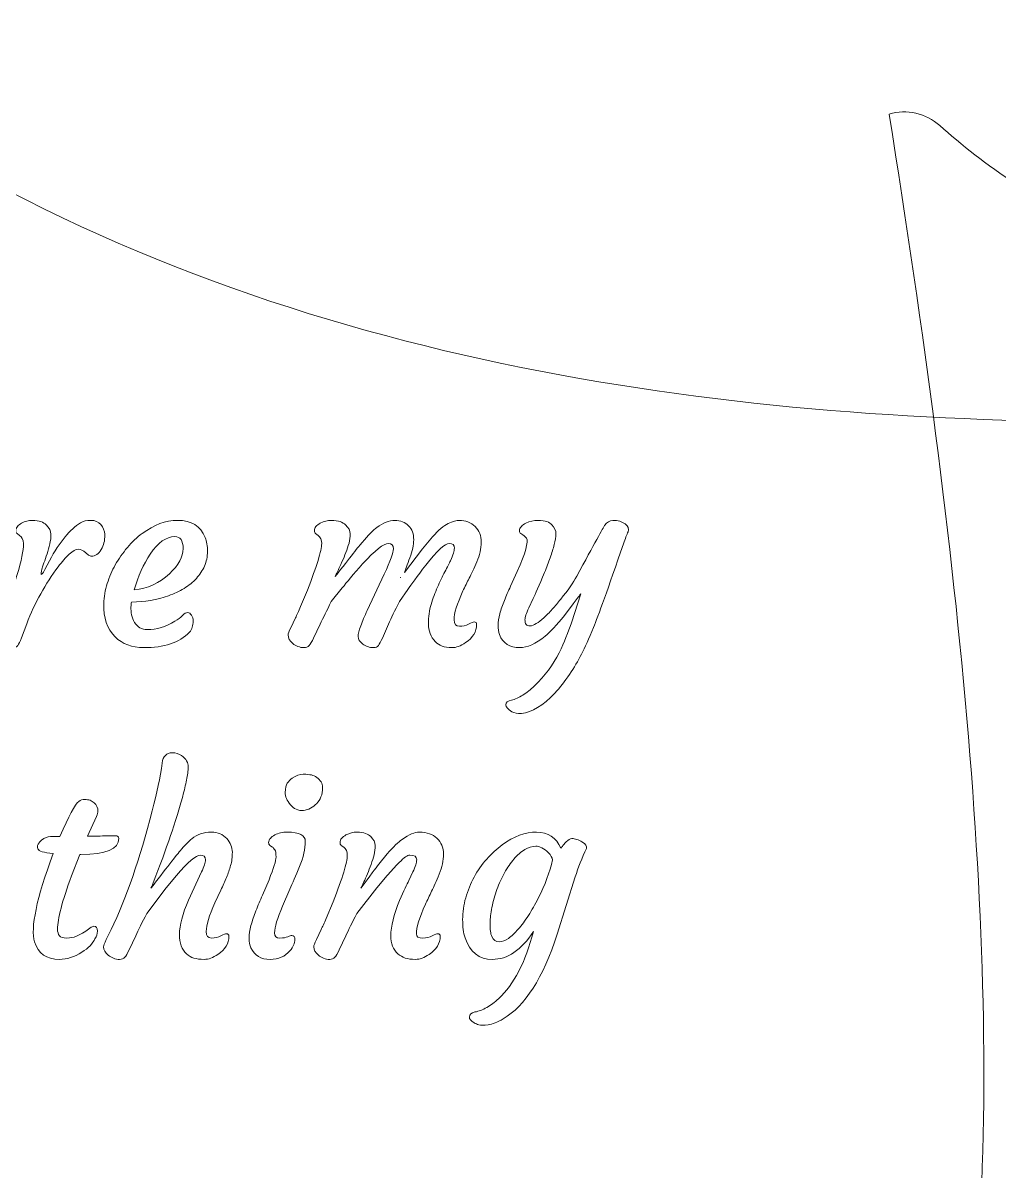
# Model space of a CAD drawing. Header units: inches. Extents: x -160 to 752, y 28 to 782.
# Drawn here: x 242 to 327.9, y 391.7 to 492.8 of the extents above; entities that cross this region are included whole.
import ezdxf

# ---------------------------------------------------------------- set-up
doc = ezdxf.new("R2010")
doc.units = ezdxf.units.IN
doc.header["$MEASUREMENT"] = 0
doc.layers.add('_U+0421_U+043B_U+043E_U+0439 1', color=7, linetype='Continuous')

# ---------------------------------------------------------------- blocks, each defined once
blk = doc.blocks.new('block 2')
at = {"layer": '_U+0421_U+043B_U+043E_U+0439 1', "color": 12, "lineweight": 9, "true_color": 0xe30513}
for points, knots in [([(305.09, 27.81), (184.24, 132.09), (55.29, 227.61), (-54.65, 344.61), (-130.38, 432.04), (-160.47, 554.53), (-106.38, 659.79), (-61.65, 746.82), (0.67, 769.94), (55.4, 761.15), (152.47, 745.58), (244.36, 626.03), (305, 559.17), (383.27, 640.56), (469.58, 781.89), (597.36, 753.44), (657.3, 740.1), (700.3, 699.79), (723.45, 645.65), (746.6, 591.54), (751.52, 539.49), (735.49, 482.62), (690.02, 321.27), (429.51, 136.47), (305.09, 27.81), (305.09, 27.81), (305.09, 27.81), (305.09, 27.81)], [0, 0, 0, 0, 1, 1, 1, 2, 2, 2, 3, 3, 3, 4, 4, 4, 5, 5, 5, 6, 6, 6, 7, 7, 7, 8, 8, 8, 9, 9, 9, 9]), ([(579.12, 671.93), (563.35, 665.62), (547.38, 659.03), (531.38, 646.39), (532.3, 644.66), (534.52, 644.38), (535.19, 644.39), (539.12, 644.46), (542.59, 643.97), (545.98, 643.63), (550.52, 642.98), (554.61, 640.09), (555.73, 635.53), (556.65, 631.76), (555.39, 629.45), (553.52, 628.29), (550.2, 626.23), (541.8, 629.26), (538.06, 630.66), (539.03, 625.35), (541.65, 616.89), (537.08, 614.42), (534.94, 613.26), (532.6, 613.35), (530.5, 614.37), (528.4, 615.39), (526.9, 616.82), (525.9, 618.95), (523.85, 623.29), (524.35, 630.52), (525.12, 635.36), (525.37, 636.92), (524.81, 638.65), (523.55, 639.64), (517.37, 633.8), (510.59, 626.3), (504.32, 617.9), (480.88, 586.49), (456.69, 534.63), (430.41, 501.71), (431.53, 500.11), (433.73, 499.78), (434.4, 499.87), (438.28, 500.41), (441.79, 500.35), (445.2, 500.42), (449.79, 500.32), (454.19, 497.95), (455.85, 493.55), (457.22, 489.92), (456.25, 487.47), (454.53, 486.1), (451.49, 483.65), (442.78, 485.65), (438.9, 486.59), (440.51, 481.43), (444.12, 473.35), (439.89, 470.35), (437.9, 468.94), (435.57, 468.75), (433.36, 469.51), (431.15, 470.26), (429.49, 471.5), (428.24, 473.49), (425.68, 477.56), (425.31, 484.79), (425.49, 489.69), (425.55, 491.26), (424.78, 492.92), (423.41, 493.75), (394.21, 462), (361.88, 456.55), (326.54, 457.86), (291.19, 459.16), (252.36, 466.43), (220.23, 490.95), (188.11, 515.47), (162.7, 557.24), (136.22, 588.28), (114.09, 614.22), (90.28, 633.24), (69, 643.8), (67.84, 642.22), (68.55, 640.1), (68.85, 639.5), (70.61, 635.99), (71.68, 632.65), (72.83, 629.44), (74.21, 625.07), (73.38, 620.13), (69.75, 617.15), (66.75, 614.69), (64.12, 614.83), (62.26, 616.01), (58.97, 618.11), (58.07, 626.99), (57.71, 630.97), (53.34, 627.79), (46.86, 621.78), (42.65, 624.83), (40.68, 626.26), (39.75, 628.4), (39.76, 630.74), (39.77, 633.07), (40.41, 635.05), (41.89, 636.87), (44.92, 640.59), (51.66, 643.27), (56.35, 644.67), (57.86, 645.12), (59.18, 646.38), (59.53, 647.94), (34.92, 656.84), (11.32, 654.93), (-10.35, 652.42)], [0, 0, 0, 0, 1, 1, 1, 2, 2, 2, 3, 3, 3, 4, 4, 4, 5, 5, 5, 6, 6, 6, 7, 7, 7, 8, 8, 8, 9, 9, 9, 10, 10, 10, 11, 11, 11, 12, 12, 12, 13, 13, 13, 14, 14, 14, 15, 15, 15, 16, 16, 16, 17, 17, 17, 18, 18, 18, 19, 19, 19, 20, 20, 20, 21, 21, 21, 22, 22, 22, 23, 23, 23, 24, 24, 24, 25, 25, 25, 26, 26, 26, 27, 27, 27, 28, 28, 28, 29, 29, 29, 30, 30, 30, 31, 31, 31, 32, 32, 32, 33, 33, 33, 34, 34, 34, 35, 35, 35, 36, 36, 36, 37, 37, 37, 38, 38, 38, 38]), ([(-133.18, 526.04), (-108.39, 533.44), (-83.6, 540.85), (-55.47, 535.1), (-54.61, 536.86), (-55.84, 539.06), (-56.24, 539.6), (-58.58, 542.75), (-60.21, 545.86), (-61.91, 548.81), (-64.03, 552.88), (-64.07, 557.88), (-61.02, 561.45), (-58.5, 564.4), (-55.88, 564.72), (-53.85, 563.88), (-50.24, 562.39), (-47.8, 553.8), (-46.76, 549.95), (-43.01, 553.84), (-37.67, 560.89), (-33, 558.62), (-30.8, 557.56), (-29.51, 555.61), (-29.12, 553.31), (-28.72, 551.01), (-29.01, 548.95), (-30.14, 546.9), (-32.48, 542.7), (-38.64, 538.89), (-43.02, 536.7), (-44.43, 535.99), (-45.61, 534.2), (-45.68, 532.6), (-43.53, 531.93), (-41.35, 531.19), (-39.15, 530.35), (-4.07, 517.06), (36.62, 481.68), (67.42, 458.65), (98.21, 435.62), (119.11, 424.94), (144.76, 406.58), (170.42, 388.23), (200.83, 362.19), (232.92, 357.15), (265.02, 352.1), (298.81, 368.05), (336.18, 364.29), (362.16, 361.67), (390.05, 349.49), (418.01, 335.27), (417.56, 333.74), (416.16, 332.58), (414.62, 332.23), (409.84, 331.15), (402.94, 328.94), (399.66, 325.43), (398.06, 323.72), (397.29, 321.79), (397.12, 319.46), (396.95, 317.13), (397.73, 314.93), (399.6, 313.37), (403.59, 310.04), (410.47, 315.6), (415.05, 318.47), (415.14, 314.48), (415.43, 305.55), (418.57, 303.23), (420.34, 301.93), (422.95, 301.61), (426.11, 303.86), (429.94, 306.59), (431.11, 311.46), (430.03, 315.92), (429.09, 319.19), (428.26, 322.6), (426.74, 326.22), (426.48, 326.84), (425.92, 329.01), (427.18, 330.5), (436.29, 325.75), (445.6, 320.79), (454.68, 316.03), (470.92, 307.53), (487.23, 299.46), (503.26, 291.59), (502.8, 290.06), (501.4, 288.89), (499.86, 288.55), (495.08, 287.47), (488.18, 285.26), (484.9, 281.75), (483.3, 280.03), (482.53, 278.11), (482.36, 275.78), (482.19, 273.45), (482.97, 271.25), (484.84, 269.68), (488.83, 266.36), (495.71, 271.91), (500.29, 274.79), (500.38, 270.79), (500.67, 261.87), (503.81, 259.55), (505.58, 258.24), (508.2, 257.93), (511.36, 260.18), (515.18, 262.91), (516.35, 267.77), (515.27, 272.23), (514.33, 275.51), (513.5, 278.92), (511.98, 282.54), (511.72, 283.16), (511.3, 285.41), (512.56, 286.9), (532.97, 276.97), (553.26, 267.38), (573.56, 257.79)], [0, 0, 0, 0, 1, 1, 1, 2, 2, 2, 3, 3, 3, 4, 4, 4, 5, 5, 5, 6, 6, 6, 7, 7, 7, 8, 8, 8, 9, 9, 9, 10, 10, 10, 11, 11, 11, 12, 12, 12, 13, 13, 13, 14, 14, 14, 15, 15, 15, 16, 16, 16, 17, 17, 17, 18, 18, 18, 19, 19, 19, 20, 20, 20, 21, 21, 21, 22, 22, 22, 23, 23, 23, 24, 24, 24, 25, 25, 25, 26, 26, 26, 27, 27, 27, 28, 28, 28, 29, 29, 29, 30, 30, 30, 31, 31, 31, 32, 32, 32, 33, 33, 33, 34, 34, 34, 35, 35, 35, 36, 36, 36, 37, 37, 37, 38, 38, 38, 39, 39, 39, 40, 40, 40, 40]), ([(305, 559.17), (309.08, 537.63), (313.33, 515.82), (316.83, 494.96), (318.78, 494.8), (320.21, 496.52), (320.57, 497.09), (322.64, 500.43), (324.93, 503.09), (327.05, 505.75), (330.05, 509.22), (334.69, 511.09), (339.13, 509.56), (342.8, 508.3), (344.06, 505.99), (344.03, 503.79), (343.97, 499.89), (336.87, 494.46), (333.67, 492.07), (338.67, 490.02), (347.19, 487.64), (346.8, 482.46), (346.61, 480.03), (345.27, 478.12), (343.28, 476.9), (341.28, 475.69), (339.27, 475.2), (336.94, 475.5), (332.18, 476.13), (326.37, 480.47), (322.72, 483.73), (321.54, 484.78), (319.78, 485.25), (318.27, 484.73), (324.35, 446.53), (328.24, 410.82), (325.93, 382.48), (322.31, 337.91), (303.73, 310.91), (288.62, 265.95), (287.04, 266.21), (285.8, 267.11), (285.26, 268.59), (283.6, 273.19), (280.54, 279.76), (276.64, 282.58), (274.74, 283.95), (272.74, 284.48), (270.41, 284.36), (268.07, 284.23), (265.98, 283.18), (264.67, 281.13), (261.87, 276.76), (268.24, 270.62), (271.66, 266.44), (267.71, 265.86), (258.89, 264.45), (256.99, 261.04), (255.91, 259.12), (255.92, 256.49), (258.56, 253.63), (261.74, 250.18), (266.71, 249.63), (271, 251.26), (274.14, 252.6), (277.41, 253.85), (280.82, 255.81), (281.4, 256.14), (283.68, 256.7), (285.32, 255.64), (272.96, 215.04), (263.51, 160.98), (254.5, 104.88), (256.31, 104.14), (258.43, 105.31), (258.94, 105.75), (261.92, 108.31), (264.91, 110.15), (267.74, 112.05), (271.65, 114.45), (276.64, 114.84), (280.41, 112.04), (283.53, 109.73), (284.03, 107.14), (283.33, 105.05), (282.1, 101.35), (273.69, 98.32), (269.92, 97.01), (274.07, 93.54), (281.47, 88.71), (279.54, 83.89), (278.63, 81.63), (276.77, 80.2), (274.5, 79.65), (272.24, 79.09), (270.17, 79.23), (268.04, 80.23), (263.69, 82.27), (259.46, 88.15), (256.97, 92.36), (256.16, 93.72), (254.46, 94.71), (252.86, 94.67), (251.78, 87.84), (250.78, 81.56), (249.7, 74.71)], [0, 0, 0, 0, 1, 1, 1, 2, 2, 2, 3, 3, 3, 4, 4, 4, 5, 5, 5, 6, 6, 6, 7, 7, 7, 8, 8, 8, 9, 9, 9, 10, 10, 10, 11, 11, 11, 12, 12, 12, 13, 13, 13, 14, 14, 14, 15, 15, 15, 16, 16, 16, 17, 17, 17, 18, 18, 18, 19, 19, 19, 20, 20, 20, 21, 21, 21, 22, 22, 22, 23, 23, 23, 24, 24, 24, 25, 25, 25, 26, 26, 26, 27, 27, 27, 28, 28, 28, 29, 29, 29, 30, 30, 30, 31, 31, 31, 32, 32, 32, 33, 33, 33, 34, 34, 34, 35, 35, 35, 35])]:
    blk.add_open_spline(points, degree=3, knots=knots, dxfattribs=at)
at = {"layer": '_U+0421_U+043B_U+043E_U+0439 1', "lineweight": 0}
for points, knots in [([(240.05, 438.13), (239.91, 438.24), (239.79, 438.35), (239.71, 438.49), (239.62, 438.62), (239.57, 438.73), (239.57, 438.83), (239.56, 438.93), (239.58, 439.05), (239.63, 439.18), (239.67, 439.32), (239.74, 439.49), (239.81, 439.69), (241.27, 443.28), (242, 445.69), (242, 446.92), (241.98, 447.26), (241.86, 447.51), (241.65, 447.65), (241.65, 447.65), (241.43, 447.8), (241.43, 447.8), (241.37, 447.85), (241.33, 447.94), (241.33, 448.06), (241.33, 448.19), (241.37, 448.31), (241.46, 448.42), (241.56, 448.54), (241.68, 448.64), (241.83, 448.72), (242.14, 448.89), (242.45, 448.97), (242.78, 448.97), (243.1, 448.97), (243.36, 448.93), (243.54, 448.86), (243.72, 448.79), (243.88, 448.69), (244.01, 448.57), (244.28, 448.32), (244.42, 448.04), (244.42, 447.76), (244.42, 447.47), (244.39, 447.18), (244.32, 446.89), (244.26, 446.6), (244.17, 446.31), (244.08, 446.03), (243.99, 445.74), (243.89, 445.48), (243.8, 445.22), (243.71, 444.97), (243.65, 444.78), (243.62, 444.66), (243.56, 444.41), (243.54, 444.25), (243.56, 444.19), (243.73, 444.34), (243.83, 444.48), (243.87, 444.63), (243.87, 444.63), (244.28, 445.42), (244.28, 445.42), (245.21, 447.09), (246.12, 448.2), (247.01, 448.75), (247.26, 448.9), (247.58, 448.97), (247.93, 448.97), (248.3, 448.97), (248.59, 448.84), (248.81, 448.59), (249.03, 448.34), (249.15, 448.05), (249.16, 447.75), (249.17, 447.44), (249.15, 447.18), (249.09, 446.98), (249.04, 446.78), (248.96, 446.59), (248.85, 446.41), (248.62, 446.01), (248.33, 445.81), (248, 445.81), (247.9, 445.81), (247.82, 445.84), (247.74, 445.9), (247.74, 445.9), (247.5, 446.11), (247.5, 446.11), (247.26, 446.31), (247.04, 446.42), (246.82, 446.42), (246.6, 446.42), (246.34, 446.27), (246.03, 445.99), (245.72, 445.7), (245.39, 445.33), (245.06, 444.88), (243.93, 443.39), (243, 441.72), (242.29, 439.87), (242.29, 439.87), (241.82, 438.62), (241.82, 438.62), (241.7, 438.31), (241.59, 438.09), (241.5, 437.96), (241.4, 437.83), (241.26, 437.76), (241.08, 437.76), (240.9, 437.76), (240.72, 437.8), (240.54, 437.87), (240.35, 437.93), (240.19, 438.02), (240.05, 438.13), (240.05, 438.13), (240.05, 438.13), (240.05, 438.13)], [0, 0, 0, 0, 1, 1, 1, 2, 2, 2, 3, 3, 3, 4, 4, 4, 5, 5, 5, 6, 6, 6, 7, 7, 7, 8, 8, 8, 9, 9, 9, 10, 10, 10, 11, 11, 11, 12, 12, 12, 13, 13, 13, 14, 14, 14, 15, 15, 15, 16, 16, 16, 17, 17, 17, 18, 18, 18, 19, 19, 19, 20, 20, 20, 21, 21, 21, 22, 22, 22, 23, 23, 23, 24, 24, 24, 25, 25, 25, 26, 26, 26, 27, 27, 27, 28, 28, 28, 29, 29, 29, 30, 30, 30, 31, 31, 31, 32, 32, 32, 33, 33, 33, 34, 34, 34, 35, 35, 35, 36, 36, 36, 37, 37, 37, 38, 38, 38, 39, 39, 39, 40, 40, 40, 40]), ([(249.07, 441.62), (249.09, 442.24), (249.2, 442.84), (249.38, 443.41), (249.56, 443.98), (249.79, 444.53), (250.09, 445.06), (250.4, 445.59), (250.75, 446.1), (251.15, 446.57), (251.55, 447.05), (251.99, 447.46), (252.47, 447.82), (253.49, 448.59), (254.52, 448.97), (255.57, 448.97), (256.79, 448.97), (257.6, 448.47), (258.01, 447.46), (258.15, 447.11), (258.22, 446.71), (258.21, 446.24), (258.2, 445.77), (258.12, 445.34), (257.95, 444.94), (257.77, 444.55), (257.53, 444.18), (257.23, 443.86), (256.93, 443.53), (256.57, 443.24), (256.15, 442.98), (255.73, 442.73), (255.28, 442.51), (254.78, 442.33), (253.76, 441.97), (252.68, 441.79), (251.52, 441.77), (251.49, 441.67), (251.47, 441.52), (251.47, 441.32), (251.46, 441.12), (251.48, 440.9), (251.53, 440.65), (251.58, 440.41), (251.67, 440.19), (251.79, 439.99), (252.05, 439.57), (252.42, 439.35), (252.91, 439.35), (253.74, 439.35), (254.54, 439.59), (255.33, 440.08), (255.61, 440.24), (255.83, 440.41), (256.01, 440.59), (256.18, 440.77), (256.34, 440.85), (256.47, 440.85), (256.59, 440.85), (256.71, 440.78), (256.8, 440.62), (256.9, 440.47), (256.95, 440.29), (256.95, 440.1), (256.95, 439.72), (256.84, 439.39), (256.63, 439.11), (255.73, 438.21), (254.38, 437.76), (252.6, 437.76), (251.55, 437.76), (250.71, 438.08), (250.08, 438.71), (249.36, 439.42), (249.03, 440.4), (249.07, 441.62), (249.07, 441.62), (249.07, 441.62), (249.07, 441.62)], [0, 0, 0, 0, 1, 1, 1, 2, 2, 2, 3, 3, 3, 4, 4, 4, 5, 5, 5, 6, 6, 6, 7, 7, 7, 8, 8, 8, 9, 9, 9, 10, 10, 10, 11, 11, 11, 12, 12, 12, 13, 13, 13, 14, 14, 14, 15, 15, 15, 16, 16, 16, 17, 17, 17, 18, 18, 18, 19, 19, 19, 20, 20, 20, 21, 21, 21, 22, 22, 22, 23, 23, 23, 24, 24, 24, 25, 25, 25, 26, 26, 26, 26]), ([(274.15, 446.94), (273.74, 446.94), (272.98, 446.34), (271.88, 445.14), (271.05, 444.21), (270.46, 443.5), (270.09, 443.03), (270.09, 443.03), (269.12, 441.81), (269.12, 441.81), (268.71, 441.02), (268.38, 440.37), (268.14, 439.84), (268.14, 439.84), (267.56, 438.6), (267.56, 438.6), (267.41, 438.29), (267.28, 438.08), (267.17, 437.95), (267.06, 437.83), (266.91, 437.76), (266.72, 437.76), (266.53, 437.76), (266.35, 437.8), (266.18, 437.87), (266, 437.93), (265.85, 438.02), (265.72, 438.13), (265.45, 438.36), (265.31, 438.61), (265.31, 438.88), (265.31, 438.99), (265.39, 439.2), (265.55, 439.51), (265.55, 439.51), (265.96, 440.38), (265.96, 440.38), (266.09, 440.64), (266.24, 440.97), (266.41, 441.37), (266.41, 441.37), (267.01, 442.83), (267.01, 442.83), (267.85, 444.95), (268.27, 446.31), (268.27, 446.92), (268.27, 447.25), (268.16, 447.49), (267.95, 447.65), (267.95, 447.65), (267.74, 447.8), (267.74, 447.8), (267.66, 447.85), (267.63, 447.94), (267.63, 448.06), (267.63, 448.19), (267.68, 448.31), (267.77, 448.42), (267.87, 448.54), (268, 448.64), (268.15, 448.72), (268.48, 448.89), (268.8, 448.97), (269.12, 448.97), (269.45, 448.97), (269.71, 448.93), (269.89, 448.86), (270.08, 448.79), (270.24, 448.69), (270.38, 448.57), (270.65, 448.32), (270.78, 448.06), (270.78, 447.79), (270.78, 447.52), (270.74, 447.24), (270.68, 446.97), (270.6, 446.7), (270.51, 446.42), (270.4, 446.13), (270.3, 445.85), (270.18, 445.58), (270.06, 445.31), (269.78, 444.7), (269.6, 444.32), (269.53, 444.18), (269.46, 444.04), (269.45, 443.99), (269.47, 444.03), (270.78, 445.72), (271.57, 446.72), (271.83, 447.03), (272.39, 447.67), (272.81, 448.1), (273.12, 448.34), (273.68, 448.76), (274.22, 448.97), (274.72, 448.97), (275.23, 448.97), (275.63, 448.81), (275.93, 448.5), (276.23, 448.18), (276.38, 447.77), (276.38, 447.26), (276.38, 446.8), (276.26, 446.27), (276.04, 445.67), (275.81, 445.06), (275.65, 444.63), (275.58, 444.39), (275.58, 444.39), (277.15, 446.47), (277.15, 446.47), (277.15, 446.47), (278.03, 447.52), (278.03, 447.52), (278.56, 448.12), (279.02, 448.5), (279.42, 448.69), (279.83, 448.88), (280.15, 448.97), (280.4, 448.97), (280.66, 448.97), (280.91, 448.92), (281.16, 448.83), (281.4, 448.74), (281.61, 448.61), (281.78, 448.43), (282.15, 448.08), (282.33, 447.62), (282.33, 447.04), (282.33, 446.48), (282.2, 445.91), (281.95, 445.32), (281.69, 444.74), (281.46, 444.26), (281.27, 443.88), (281.08, 443.51), (280.89, 443.13), (280.71, 442.75), (280.19, 441.61), (279.93, 440.77), (279.93, 440.22), (279.93, 439.83), (280.09, 439.64), (280.4, 439.64), (280.7, 439.64), (280.98, 439.7), (281.22, 439.83), (281.47, 439.96), (281.63, 440.03), (281.7, 440.03), (281.85, 440.03), (281.92, 439.95), (281.92, 439.8), (281.92, 439.17), (281.6, 438.63), (280.95, 438.2), (280.51, 437.91), (280.11, 437.76), (279.75, 437.76), (279.39, 437.76), (279.1, 437.8), (278.88, 437.89), (278.66, 437.98), (278.46, 438.11), (278.28, 438.3), (277.88, 438.72), (277.68, 439.23), (277.68, 439.85), (277.68, 440.48), (277.75, 441.05), (277.91, 441.57), (278.07, 442.09), (278.26, 442.6), (278.47, 443.09), (278.68, 443.58), (278.9, 444.03), (279.12, 444.44), (279.34, 444.85), (279.5, 445.18), (279.62, 445.42), (279.85, 445.92), (279.96, 446.29), (279.96, 446.52), (279.96, 446.8), (279.82, 446.94), (279.52, 446.94), (279.13, 446.94), (278.44, 446.3), (277.44, 445.02), (276.68, 444.03), (276.16, 443.31), (275.87, 442.88), (275.87, 442.88), (275.13, 441.81), (275.13, 441.81), (274.71, 441.02), (274.39, 440.37), (274.17, 439.84), (274.17, 439.84), (273.62, 438.6), (273.62, 438.6), (273.49, 438.29), (273.37, 438.08), (273.27, 437.95), (273.17, 437.83), (273.03, 437.76), (272.85, 437.76), (272.67, 437.76), (272.5, 437.79), (272.33, 437.85), (272.16, 437.91), (272.02, 437.98), (271.9, 438.08), (271.62, 438.28), (271.48, 438.5), (271.48, 438.73), (271.48, 438.96), (271.55, 439.28), (271.71, 439.69), (271.86, 440.09), (272.06, 440.55), (272.28, 441.04), (272.28, 441.04), (273.78, 444.22), (273.78, 444.22), (274.32, 445.4), (274.59, 446.15), (274.59, 446.46), (274.59, 446.78), (274.44, 446.94), (274.15, 446.94), (274.15, 446.94), (274.15, 446.94), (274.15, 446.94)], [0, 0, 0, 0, 1, 1, 1, 2, 2, 2, 3, 3, 3, 4, 4, 4, 5, 5, 5, 6, 6, 6, 7, 7, 7, 8, 8, 8, 9, 9, 9, 10, 10, 10, 11, 11, 11, 12, 12, 12, 13, 13, 13, 14, 14, 14, 15, 15, 15, 16, 16, 16, 17, 17, 17, 18, 18, 18, 19, 19, 19, 20, 20, 20, 21, 21, 21, 22, 22, 22, 23, 23, 23, 24, 24, 24, 25, 25, 25, 26, 26, 26, 27, 27, 27, 28, 28, 28, 29, 29, 29, 30, 30, 30, 31, 31, 31, 32, 32, 32, 33, 33, 33, 34, 34, 34, 35, 35, 35, 36, 36, 36, 37, 37, 37, 38, 38, 38, 39, 39, 39, 40, 40, 40, 41, 41, 41, 42, 42, 42, 43, 43, 43, 44, 44, 44, 45, 45, 45, 46, 46, 46, 47, 47, 47, 48, 48, 48, 49, 49, 49, 50, 50, 50, 51, 51, 51, 52, 52, 52, 53, 53, 53, 54, 54, 54, 55, 55, 55, 56, 56, 56, 57, 57, 57, 58, 58, 58, 59, 59, 59, 60, 60, 60, 61, 61, 61, 62, 62, 62, 63, 63, 63, 64, 64, 64, 65, 65, 65, 66, 66, 66, 67, 67, 67, 68, 68, 68, 69, 69, 69, 70, 70, 70, 71, 71, 71, 72, 72, 72, 73, 73, 73, 74, 74, 74, 75, 75, 75, 76, 76, 76, 77, 77, 77, 78, 78, 78, 78]), ([(283.94, 438.91), (283.86, 439.15), (283.81, 439.41), (283.81, 439.72), (283.81, 440.02), (283.86, 440.36), (283.97, 440.74), (284.07, 441.11), (284.2, 441.5), (284.37, 441.92), (284.53, 442.32), (284.71, 442.74), (284.91, 443.17), (284.91, 443.17), (285.49, 444.46), (285.49, 444.46), (286.23, 446.11), (286.5, 447.09), (286.31, 447.39), (286.22, 447.53), (286.06, 447.67), (285.83, 447.8), (285.74, 447.85), (285.7, 447.94), (285.7, 448.06), (285.7, 448.19), (285.75, 448.31), (285.86, 448.42), (285.96, 448.54), (286.09, 448.64), (286.26, 448.72), (286.61, 448.89), (286.96, 448.97), (287.31, 448.97), (287.66, 448.97), (287.92, 448.93), (288.11, 448.86), (288.29, 448.78), (288.44, 448.69), (288.55, 448.57), (288.79, 448.34), (288.91, 448.08), (288.91, 447.79), (288.91, 447.5), (288.86, 447.18), (288.76, 446.83), (288.67, 446.48), (288.55, 446.09), (288.4, 445.68), (288.25, 445.26), (288.09, 444.83), (287.91, 444.39), (287.41, 443.23), (287.08, 442.47), (286.91, 442.09), (286.91, 442.09), (286.51, 441.27), (286.51, 441.27), (286.29, 440.78), (286.18, 440.43), (286.18, 440.23), (286.18, 440.03), (286.21, 439.89), (286.28, 439.81), (286.34, 439.72), (286.46, 439.68), (286.63, 439.68), (286.8, 439.68), (286.98, 439.75), (287.18, 439.88), (287.39, 440), (287.61, 440.18), (287.84, 440.39), (288.08, 440.6), (288.33, 440.85), (288.58, 441.14), (288.83, 441.42), (289.08, 441.71), (289.33, 442.02), (289.96, 442.81), (290.43, 443.48), (290.74, 444.05), (292.28, 446.89), (293.1, 448.38), (293.19, 448.51), (293.43, 448.81), (293.67, 448.97), (293.91, 448.97), (294.15, 448.97), (294.36, 448.94), (294.54, 448.89), (294.71, 448.84), (294.87, 448.76), (295, 448.66), (295.28, 448.45), (295.37, 448.22), (295.26, 447.96), (295.15, 447.71), (295.02, 447.35), (294.86, 446.9), (293.5, 442.96), (292.62, 440.51), (292.21, 439.53), (291.81, 438.56), (291.46, 437.78), (291.16, 437.19), (290.86, 436.6), (290.51, 436), (290.1, 435.4), (289.7, 434.8), (289.27, 434.26), (288.81, 433.76), (287.77, 432.65), (286.78, 432.05), (285.87, 431.97), (285.52, 431.94), (285.24, 432), (285.03, 432.12), (284.68, 432.34), (284.5, 432.54), (284.5, 432.73), (284.5, 432.93), (284.66, 433.06), (284.99, 433.14), (285.31, 433.21), (285.65, 433.36), (285.99, 433.59), (286.34, 433.81), (286.68, 434.07), (287, 434.37), (287.94, 435.28), (288.67, 436.26), (289.2, 437.31), (289.64, 438.24), (289.99, 439.12), (290.27, 439.95), (290.27, 439.95), (291.1, 442.5), (291.1, 442.5), (290.9, 442.25), (290.67, 441.96), (290.42, 441.62), (290.42, 441.62), (289.65, 440.59), (289.65, 440.59), (288.97, 439.74), (288.42, 439.14), (287.97, 438.78), (287.13, 438.1), (286.37, 437.76), (285.71, 437.76), (284.82, 437.76), (284.23, 438.14), (283.94, 438.91), (283.94, 438.91), (283.94, 438.91), (283.94, 438.91)], [0, 0, 0, 0, 1, 1, 1, 2, 2, 2, 3, 3, 3, 4, 4, 4, 5, 5, 5, 6, 6, 6, 7, 7, 7, 8, 8, 8, 9, 9, 9, 10, 10, 10, 11, 11, 11, 12, 12, 12, 13, 13, 13, 14, 14, 14, 15, 15, 15, 16, 16, 16, 17, 17, 17, 18, 18, 18, 19, 19, 19, 20, 20, 20, 21, 21, 21, 22, 22, 22, 23, 23, 23, 24, 24, 24, 25, 25, 25, 26, 26, 26, 27, 27, 27, 28, 28, 28, 29, 29, 29, 30, 30, 30, 31, 31, 31, 32, 32, 32, 33, 33, 33, 34, 34, 34, 35, 35, 35, 36, 36, 36, 37, 37, 37, 38, 38, 38, 39, 39, 39, 40, 40, 40, 41, 41, 41, 42, 42, 42, 43, 43, 43, 44, 44, 44, 45, 45, 45, 46, 46, 46, 47, 47, 47, 48, 48, 48, 49, 49, 49, 50, 50, 50, 51, 51, 51, 52, 52, 52, 52]), ([(255.33, 447.54), (254.58, 447.54), (253.86, 447.03), (253.16, 446), (252.58, 445.11), (252.1, 444.06), (251.75, 442.84), (252.94, 442.97), (253.98, 443.44), (254.86, 444.26), (255.66, 445.03), (256.07, 445.77), (256.07, 446.48), (256.07, 447.19), (255.82, 447.54), (255.33, 447.54), (255.33, 447.54), (255.33, 447.54), (255.33, 447.54)], [0, 0, 0, 0, 1, 1, 1, 2, 2, 2, 3, 3, 3, 4, 4, 4, 5, 5, 5, 6, 6, 6, 6]), ([(275.21, 443.92), (275.22, 443.92), (275.22, 443.92), (275.22, 443.93), (275.22, 443.93), (275.23, 443.95), (275.23, 443.95), (275.22, 443.94), (275.21, 443.92), (275.21, 443.92), (275.21, 443.92), (275.21, 443.92), (275.21, 443.92)], [0, 0, 0, 0, 1, 1, 1, 2, 2, 2, 3, 3, 3, 4, 4, 4, 4]), ([(257.59, 419.49), (257.19, 419.49), (256.49, 418.89), (255.47, 417.69), (255.47, 417.69), (254.58, 416.6), (254.58, 416.6), (254.58, 416.6), (252.87, 414.35), (252.87, 414.35), (252.45, 413.57), (252.13, 412.91), (251.89, 412.39), (251.89, 412.39), (251.31, 411.15), (251.31, 411.15), (251.16, 410.84), (251.03, 410.62), (250.92, 410.5), (250.81, 410.37), (250.66, 410.31), (250.47, 410.31), (250.28, 410.31), (250.1, 410.34), (249.93, 410.41), (249.75, 410.48), (249.6, 410.57), (249.47, 410.67), (249.2, 410.9), (249.06, 411.15), (249.06, 411.42), (249.06, 411.53), (249.14, 411.74), (249.29, 412.06), (249.29, 412.06), (249.72, 412.93), (249.72, 412.93), (251.05, 415.68), (252.26, 419.17), (253.35, 423.39), (253.75, 424.95), (254.04, 426.35), (254.22, 427.6), (254.3, 428.2), (254.59, 428.5), (255.1, 428.5), (255.43, 428.5), (255.7, 428.42), (255.91, 428.26), (256.33, 427.95), (256.53, 427.63), (256.51, 427.27), (256.5, 426.93), (256.45, 426.53), (256.36, 426.1), (256.28, 425.66), (256.17, 425.19), (256.03, 424.67), (255.9, 424.16), (255.74, 423.62), (255.57, 423.06), (255.1, 421.63), (254.75, 420.59), (254.52, 419.95), (253.82, 418.03), (253.39, 416.9), (253.22, 416.57), (253.33, 416.7), (253.47, 416.88), (253.64, 417.1), (254.94, 418.81), (255.74, 419.83), (256.05, 420.16), (256.36, 420.49), (256.62, 420.75), (256.84, 420.93), (257.29, 421.32), (257.86, 421.52), (258.55, 421.52), (259.12, 421.52), (259.57, 421.33), (259.91, 420.95), (260.24, 420.58), (260.4, 420.18), (260.4, 419.75), (260.4, 419.32), (260.35, 418.93), (260.25, 418.58), (260.16, 418.24), (260.03, 417.88), (259.88, 417.53), (259.73, 417.17), (259.57, 416.8), (259.39, 416.42), (259.39, 416.42), (258.85, 415.3), (258.85, 415.3), (258.35, 414.16), (258.1, 413.32), (258.1, 412.77), (258.1, 412.38), (258.26, 412.19), (258.57, 412.19), (258.87, 412.19), (259.15, 412.25), (259.39, 412.38), (259.64, 412.51), (259.8, 412.57), (259.87, 412.57), (260.02, 412.57), (260.1, 412.5), (260.1, 412.35), (260.1, 411.71), (259.78, 411.18), (259.13, 410.75), (258.69, 410.46), (258.28, 410.31), (257.92, 410.31), (257.55, 410.31), (257.25, 410.35), (257.01, 410.43), (256.77, 410.5), (256.56, 410.62), (256.37, 410.79), (255.95, 411.18), (255.74, 411.75), (255.74, 412.5), (255.74, 413.31), (256.01, 414.32), (256.54, 415.54), (256.54, 415.54), (257.69, 418.01), (257.69, 418.01), (257.92, 418.47), (258.03, 418.83), (258.03, 419.09), (258.03, 419.36), (257.88, 419.49), (257.59, 419.49), (257.59, 419.49), (257.59, 419.49), (257.59, 419.49)], [0, 0, 0, 0, 1, 1, 1, 2, 2, 2, 3, 3, 3, 4, 4, 4, 5, 5, 5, 6, 6, 6, 7, 7, 7, 8, 8, 8, 9, 9, 9, 10, 10, 10, 11, 11, 11, 12, 12, 12, 13, 13, 13, 14, 14, 14, 15, 15, 15, 16, 16, 16, 17, 17, 17, 18, 18, 18, 19, 19, 19, 20, 20, 20, 21, 21, 21, 22, 22, 22, 23, 23, 23, 24, 24, 24, 25, 25, 25, 26, 26, 26, 27, 27, 27, 28, 28, 28, 29, 29, 29, 30, 30, 30, 31, 31, 31, 32, 32, 32, 33, 33, 33, 34, 34, 34, 35, 35, 35, 36, 36, 36, 37, 37, 37, 38, 38, 38, 39, 39, 39, 40, 40, 40, 41, 41, 41, 42, 42, 42, 43, 43, 43, 44, 44, 44, 45, 45, 45, 46, 46, 46, 47, 47, 47, 47]), ([(267.83, 424.03), (267.67, 423.86), (267.49, 423.73), (267.29, 423.62), (267.09, 423.52), (266.88, 423.46), (266.66, 423.43), (266.44, 423.4), (266.23, 423.44), (266.03, 423.53), (265.84, 423.62), (265.66, 423.76), (265.52, 423.93), (265.21, 424.29), (265.06, 424.65), (265.06, 425.01), (265.06, 425.38), (265.12, 425.65), (265.24, 425.83), (265.36, 426.01), (265.5, 426.16), (265.68, 426.28), (266.03, 426.5), (266.35, 426.61), (266.65, 426.61), (266.96, 426.61), (267.19, 426.59), (267.36, 426.55), (267.53, 426.51), (267.69, 426.43), (267.83, 426.33), (268.18, 426.1), (268.35, 425.81), (268.35, 425.47), (268.35, 425.13), (268.3, 424.85), (268.21, 424.62), (268.11, 424.4), (267.99, 424.2), (267.83, 424.03), (267.83, 424.03), (267.83, 424.03), (267.83, 424.03)], [0, 0, 0, 0, 1, 1, 1, 2, 2, 2, 3, 3, 3, 4, 4, 4, 5, 5, 5, 6, 6, 6, 7, 7, 7, 8, 8, 8, 9, 9, 9, 10, 10, 10, 11, 11, 11, 12, 12, 12, 13, 13, 13, 14, 14, 14, 14]), ([(248.2, 413.23), (248.41, 413.23), (248.52, 413.09), (248.52, 412.81), (248.52, 412.57), (248.44, 412.34), (248.3, 412.12), (248.11, 411.71), (247.72, 411.31), (247.14, 410.94), (246.48, 410.52), (245.83, 410.31), (245.16, 410.31), (244.01, 410.31), (243.28, 410.82), (242.97, 411.86), (242.61, 413.08), (243.15, 415.67), (244.61, 419.63), (243.79, 419.7), (243.34, 419.84), (243.27, 420.06), (243.25, 420.12), (243.24, 420.19), (243.24, 420.27), (243.24, 420.34), (243.27, 420.43), (243.34, 420.53), (243.41, 420.63), (243.5, 420.73), (243.6, 420.82), (243.86, 421.03), (244.11, 421.13), (244.37, 421.13), (244.37, 421.13), (245.21, 421.13), (245.21, 421.13), (245.99, 422.94), (246.54, 423.97), (246.87, 424.22), (247.02, 424.33), (247.2, 424.39), (247.39, 424.39), (247.58, 424.39), (247.74, 424.37), (247.87, 424.32), (248, 424.26), (248.12, 424.2), (248.22, 424.1), (248.44, 423.89), (248.56, 423.65), (248.56, 423.38), (248.56, 423.24), (248.52, 423.08), (248.43, 422.89), (248.43, 422.89), (247.64, 421.16), (247.64, 421.16), (247.64, 421.16), (247.89, 421.16), (247.89, 421.16), (248.34, 421.16), (248.7, 421.17), (248.97, 421.18), (248.97, 421.18), (249.17, 421.18), (249.58, 421.18), (249.71, 421.19), (249.89, 421.19), (250.09, 421.19), (250.29, 421.19), (250.39, 421.12), (250.39, 420.97), (250.39, 420.03), (249.28, 419.55), (247.05, 419.55), (247.05, 419.55), (246.96, 419.55), (246.96, 419.55), (246.96, 419.55), (246.23, 417.67), (246.23, 417.67), (245.41, 415.44), (245, 413.87), (245, 412.98), (245, 412.73), (245.06, 412.54), (245.17, 412.4), (245.28, 412.26), (245.5, 412.19), (245.81, 412.19), (246.13, 412.19), (246.41, 412.24), (246.67, 412.35), (246.93, 412.46), (247.15, 412.57), (247.35, 412.71), (247.54, 412.84), (247.71, 412.96), (247.85, 413.07), (247.99, 413.17), (248.11, 413.23), (248.2, 413.23), (248.2, 413.23), (248.2, 413.23), (248.2, 413.23)], [0, 0, 0, 0, 1, 1, 1, 2, 2, 2, 3, 3, 3, 4, 4, 4, 5, 5, 5, 6, 6, 6, 7, 7, 7, 8, 8, 8, 9, 9, 9, 10, 10, 10, 11, 11, 11, 12, 12, 12, 13, 13, 13, 14, 14, 14, 15, 15, 15, 16, 16, 16, 17, 17, 17, 18, 18, 18, 19, 19, 19, 20, 20, 20, 21, 21, 21, 22, 22, 22, 23, 23, 23, 24, 24, 24, 25, 25, 25, 26, 26, 26, 27, 27, 27, 28, 28, 28, 29, 29, 29, 30, 30, 30, 31, 31, 31, 32, 32, 32, 33, 33, 33, 34, 34, 34, 35, 35, 35, 35]), ([(265.63, 412.42), (265.81, 412.42), (265.91, 412.3), (265.91, 412.06), (265.91, 411.74), (265.76, 411.41), (265.47, 411.06), (265.04, 410.56), (264.46, 410.31), (263.74, 410.31), (262.91, 410.31), (262.34, 410.65), (262.04, 411.32), (261.92, 411.56), (261.87, 411.84), (261.87, 412.17), (261.87, 412.51), (261.92, 412.88), (262.04, 413.3), (262.16, 413.71), (262.31, 414.14), (262.48, 414.59), (262.66, 415.05), (262.85, 415.51), (263.05, 415.97), (263.05, 415.97), (263.63, 417.33), (263.63, 417.33), (264.04, 418.33), (264.25, 419), (264.25, 419.32), (264.25, 419.64), (264.21, 419.85), (264.15, 419.96), (264.08, 420.06), (264, 420.14), (263.93, 420.2), (263.93, 420.2), (263.71, 420.35), (263.71, 420.35), (263.64, 420.4), (263.6, 420.48), (263.6, 420.61), (263.6, 420.74), (263.65, 420.86), (263.75, 420.97), (263.85, 421.08), (263.97, 421.18), (264.13, 421.27), (264.45, 421.44), (264.83, 421.52), (265.25, 421.52), (266.31, 421.52), (266.83, 421.24), (266.83, 420.69), (266.83, 420.05), (266.66, 419.31), (266.33, 418.49), (265.99, 417.66), (265.7, 417), (265.47, 416.49), (265.47, 416.49), (264.83, 415.01), (264.83, 415.01), (264.35, 413.92), (264.12, 413.14), (264.12, 412.66), (264.12, 412.34), (264.27, 412.19), (264.59, 412.19), (264.9, 412.19), (265.13, 412.23), (265.29, 412.31), (265.45, 412.38), (265.56, 412.42), (265.63, 412.42), (265.63, 412.42), (265.63, 412.42), (265.63, 412.42)], [0, 0, 0, 0, 1, 1, 1, 2, 2, 2, 3, 3, 3, 4, 4, 4, 5, 5, 5, 6, 6, 6, 7, 7, 7, 8, 8, 8, 9, 9, 9, 10, 10, 10, 11, 11, 11, 12, 12, 12, 13, 13, 13, 14, 14, 14, 15, 15, 15, 16, 16, 16, 17, 17, 17, 18, 18, 18, 19, 19, 19, 20, 20, 20, 21, 21, 21, 22, 22, 22, 23, 23, 23, 24, 24, 24, 25, 25, 25, 26, 26, 26, 26]), ([(276.05, 419.49), (275.83, 419.49), (275.52, 419.28), (275.11, 418.85), (274.7, 418.43), (274.35, 418.04), (274.05, 417.69), (274.05, 417.69), (273.14, 416.6), (273.14, 416.6), (273.14, 416.6), (271.38, 414.35), (271.38, 414.35), (270.96, 413.57), (270.64, 412.91), (270.4, 412.39), (270.4, 412.39), (269.82, 411.15), (269.82, 411.15), (269.67, 410.84), (269.54, 410.62), (269.43, 410.5), (269.32, 410.37), (269.17, 410.31), (268.98, 410.31), (268.79, 410.31), (268.61, 410.34), (268.44, 410.41), (268.26, 410.48), (268.11, 410.57), (267.98, 410.67), (267.71, 410.9), (267.57, 411.15), (267.57, 411.42), (267.57, 411.53), (267.65, 411.74), (267.81, 412.06), (267.81, 412.06), (268.22, 412.93), (268.22, 412.93), (268.34, 413.19), (268.49, 413.51), (268.67, 413.91), (268.67, 413.91), (269.27, 415.38), (269.27, 415.38), (270.11, 417.49), (270.53, 418.85), (270.53, 419.47), (270.53, 419.8), (270.42, 420.04), (270.21, 420.2), (270.21, 420.2), (269.99, 420.35), (269.99, 420.35), (269.92, 420.4), (269.89, 420.48), (269.89, 420.61), (269.89, 420.74), (269.94, 420.86), (270.03, 420.97), (270.13, 421.08), (270.25, 421.18), (270.41, 421.27), (270.73, 421.44), (271.06, 421.52), (271.38, 421.52), (271.71, 421.52), (271.96, 421.48), (272.14, 421.41), (272.32, 421.34), (272.47, 421.24), (272.59, 421.12), (272.85, 420.87), (272.99, 420.61), (272.99, 420.34), (272.99, 420.07), (272.95, 419.79), (272.89, 419.52), (272.82, 419.24), (272.73, 418.96), (272.63, 418.68), (272.52, 418.4), (272.41, 418.12), (272.3, 417.85), (272.19, 417.58), (272.08, 417.34), (271.99, 417.14), (271.99, 417.14), (271.77, 416.68), (271.77, 416.68), (271.72, 416.57), (271.7, 416.53), (271.73, 416.57), (272.52, 417.67), (273.05, 418.38), (273.3, 418.7), (273.3, 418.7), (274.05, 419.6), (274.05, 419.6), (274.6, 420.24), (275.03, 420.67), (275.35, 420.87), (275.98, 421.3), (276.48, 421.52), (276.85, 421.52), (277.21, 421.52), (277.52, 421.47), (277.77, 421.38), (278.02, 421.29), (278.24, 421.15), (278.42, 420.98), (278.82, 420.62), (279.01, 420.15), (279.01, 419.59), (279.01, 419.02), (278.89, 418.43), (278.63, 417.82), (278.37, 417.2), (278.15, 416.7), (277.96, 416.32), (277.77, 415.94), (277.59, 415.55), (277.41, 415.16), (276.88, 413.96), (276.61, 413.09), (276.61, 412.55), (276.61, 412.31), (276.8, 412.19), (277.19, 412.19), (277.49, 412.19), (277.77, 412.25), (278.01, 412.38), (278.26, 412.51), (278.42, 412.57), (278.49, 412.57), (278.64, 412.57), (278.71, 412.5), (278.71, 412.35), (278.71, 411.71), (278.39, 411.18), (277.74, 410.75), (277.3, 410.46), (276.9, 410.31), (276.54, 410.31), (276.17, 410.31), (275.87, 410.35), (275.63, 410.43), (275.39, 410.51), (275.18, 410.63), (274.99, 410.8), (274.57, 411.18), (274.36, 411.71), (274.36, 412.39), (274.36, 413.22), (274.62, 414.26), (275.14, 415.5), (275.52, 416.35), (275.79, 416.93), (275.95, 417.25), (275.95, 417.25), (276.31, 418.01), (276.31, 418.01), (276.53, 418.47), (276.64, 418.83), (276.64, 419.09), (276.64, 419.36), (276.45, 419.49), (276.05, 419.49), (276.05, 419.49), (276.05, 419.49), (276.05, 419.49)], [0, 0, 0, 0, 1, 1, 1, 2, 2, 2, 3, 3, 3, 4, 4, 4, 5, 5, 5, 6, 6, 6, 7, 7, 7, 8, 8, 8, 9, 9, 9, 10, 10, 10, 11, 11, 11, 12, 12, 12, 13, 13, 13, 14, 14, 14, 15, 15, 15, 16, 16, 16, 17, 17, 17, 18, 18, 18, 19, 19, 19, 20, 20, 20, 21, 21, 21, 22, 22, 22, 23, 23, 23, 24, 24, 24, 25, 25, 25, 26, 26, 26, 27, 27, 27, 28, 28, 28, 29, 29, 29, 30, 30, 30, 31, 31, 31, 32, 32, 32, 33, 33, 33, 34, 34, 34, 35, 35, 35, 36, 36, 36, 37, 37, 37, 38, 38, 38, 39, 39, 39, 40, 40, 40, 41, 41, 41, 42, 42, 42, 43, 43, 43, 44, 44, 44, 45, 45, 45, 46, 46, 46, 47, 47, 47, 48, 48, 48, 49, 49, 49, 50, 50, 50, 51, 51, 51, 52, 52, 52, 53, 53, 53, 54, 54, 54, 55, 55, 55, 56, 56, 56, 57, 57, 57, 57]), ([(286.93, 412.76), (285.84, 411.12), (284.64, 410.31), (283.31, 410.31), (282.12, 410.31), (281.32, 410.95), (280.9, 412.22), (280.76, 412.65), (280.69, 413.19), (280.69, 413.83), (280.69, 414.46), (280.78, 415.1), (280.96, 415.74), (281.14, 416.38), (281.39, 416.99), (281.7, 417.56), (282.02, 418.13), (282.39, 418.66), (282.81, 419.14), (283.24, 419.62), (283.7, 420.04), (284.18, 420.39), (285.2, 421.14), (286.2, 421.52), (287.21, 421.52), (288.21, 421.52), (288.92, 421.05), (289.35, 420.11), (289.43, 420.21), (289.52, 420.3), (289.58, 420.4), (289.66, 420.49), (289.74, 420.58), (289.82, 420.67), (290.01, 420.86), (290.17, 420.95), (290.31, 420.95), (290.45, 420.95), (290.6, 420.92), (290.75, 420.87), (290.9, 420.82), (291.05, 420.75), (291.2, 420.67), (291.54, 420.46), (291.68, 420.27), (291.59, 420.09), (291.2, 419.24), (290.87, 418.4), (290.61, 417.58), (290.61, 417.58), (289.02, 412.52), (289.02, 412.52), (287.77, 408.68), (286.18, 406.2), (284.26, 405.08), (283.75, 404.78), (283.31, 404.61), (282.94, 404.56), (282.56, 404.51), (282.3, 404.51), (282.13, 404.55), (281.97, 404.59), (281.82, 404.66), (281.69, 404.73), (281.41, 404.91), (281.28, 405.07), (281.28, 405.22), (281.28, 405.47), (281.44, 405.62), (281.77, 405.68), (282.11, 405.74), (282.45, 405.87), (282.82, 406.08), (283.18, 406.29), (283.53, 406.55), (283.86, 406.85), (285.21, 408.1), (286.23, 410.07), (286.93, 412.76), (286.93, 412.76), (286.93, 412.76), (286.93, 412.76)], [0, 0, 0, 0, 1, 1, 1, 2, 2, 2, 3, 3, 3, 4, 4, 4, 5, 5, 5, 6, 6, 6, 7, 7, 7, 8, 8, 8, 9, 9, 9, 10, 10, 10, 11, 11, 11, 12, 12, 12, 13, 13, 13, 14, 14, 14, 15, 15, 15, 16, 16, 16, 17, 17, 17, 18, 18, 18, 19, 19, 19, 20, 20, 20, 21, 21, 21, 22, 22, 22, 23, 23, 23, 24, 24, 24, 25, 25, 25, 26, 26, 26, 27, 27, 27, 27]), ([(283.71, 416.48), (283.53, 415.96), (283.38, 415.44), (283.27, 414.89), (283.16, 414.36), (283.11, 413.91), (283.11, 413.57), (283.11, 413.23), (283.12, 412.97), (283.14, 412.79), (283.16, 412.61), (283.2, 412.45), (283.27, 412.32), (283.41, 412.02), (283.62, 411.87), (283.9, 411.87), (284.18, 411.87), (284.46, 411.96), (284.73, 412.16), (285, 412.36), (285.29, 412.63), (285.59, 412.97), (285.89, 413.31), (286.19, 413.72), (286.49, 414.18), (286.79, 414.65), (287.07, 415.15), (287.35, 415.69), (287.95, 416.87), (288.37, 418), (288.61, 419.08), (288.58, 419.28), (288.45, 419.49), (288.25, 419.69), (287.84, 420.09), (287.47, 420.28), (287.14, 420.28), (286.81, 420.28), (286.48, 420.18), (286.16, 419.98), (285.83, 419.77), (285.51, 419.5), (285.21, 419.15), (284.92, 418.81), (284.64, 418.4), (284.38, 417.94), (284.13, 417.48), (283.9, 416.99), (283.71, 416.48), (283.71, 416.48), (283.71, 416.48), (283.71, 416.48)], [0, 0, 0, 0, 1, 1, 1, 2, 2, 2, 3, 3, 3, 4, 4, 4, 5, 5, 5, 6, 6, 6, 7, 7, 7, 8, 8, 8, 9, 9, 9, 10, 10, 10, 11, 11, 11, 12, 12, 12, 13, 13, 13, 14, 14, 14, 15, 15, 15, 16, 16, 16, 17, 17, 17, 17])]:
    blk.add_open_spline(points, degree=3, knots=knots, dxfattribs=at)

msp = doc.modelspace()

# ---------------------------------------------------------------- block references
at = {"layer": '_U+0421_U+043B_U+043E_U+0439 1'}
msp.add_blockref('block 2', (0, 0), dxfattribs=at)

doc.saveas('drawing.dxf')
